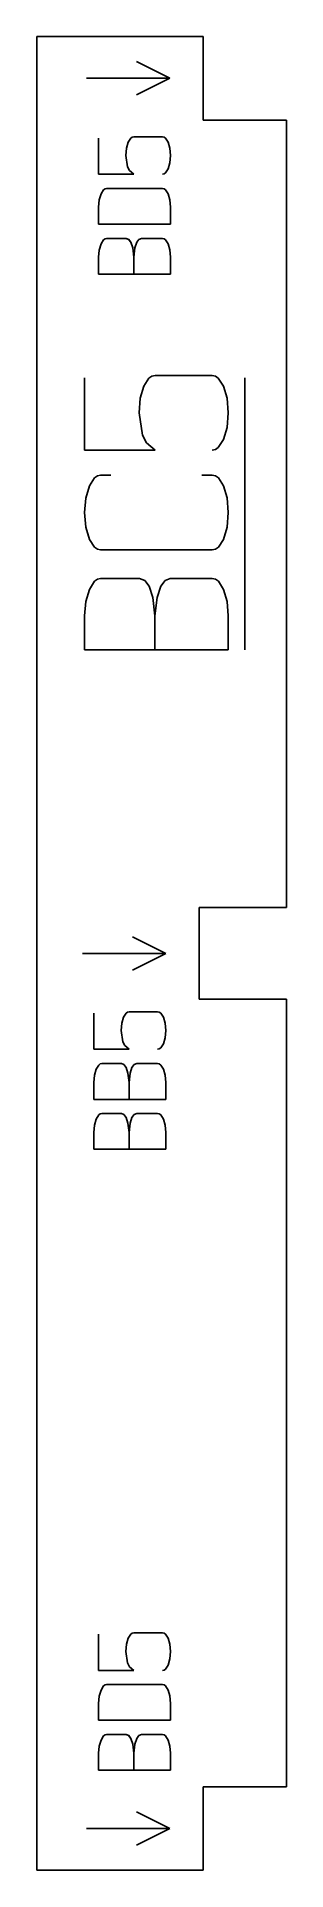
# Model space of a CAD drawing. Header units: millimetres. Extents: x -141 to -126, y -214 to -104.
import ezdxf

# ---------------------------------------------------------------- set-up
doc = ezdxf.new("R2010")
doc.units = ezdxf.units.MM
doc.layers.add('coding', color=2, linetype='Continuous')

msp = doc.modelspace()

# ---------------------------------------------------------------- linework, layer by layer
for p, q in [((-141.45, -103.94), (-131.45, -103.94)), ((-141.45, -213.94), (-141.45, -103.94)), ((-131.45, -103.94), (-131.45, -108.94)), ((-131.45, -108.94), (-126.45, -108.94)), ((-126.45, -108.94), (-126.45, -156.19)), ((-126.45, -156.19), (-131.7, -156.19)), ((-131.7, -156.19), (-131.7, -161.69)), ((-131.7, -161.69), (-126.45, -161.69)), ((-126.45, -161.69), (-126.45, -208.94)), ((-126.45, -208.94), (-131.45, -208.94)), ((-131.45, -208.94), (-131.45, -213.94)), ((-131.45, -213.94), (-141.45, -213.94))]:
    msp.add_line(p, q)
at = {"layer": 'coding'}
for p, q in [((-135.45, -105.44), (-133.45, -106.44)), ((-138.45, -106.44), (-133.45, -106.44)), ((-135.45, -107.44), (-133.45, -106.44)), ((-135.71, -109.96), (-135.8, -110.02)), ((-135.8, -110.02), (-135.71, -109.96)), ((-135.61, -109.94), (-135.71, -109.96)), ((-135.71, -109.96), (-135.61, -109.94)), ((-133.9, -109.94), (-135.61, -109.94)), ((-135.61, -109.94), (-133.9, -109.94)), ((-133.8, -109.96), (-133.9, -109.94)), ((-133.9, -109.94), (-133.8, -109.96)), ((-133.72, -110.02), (-133.8, -109.96)), ((-133.8, -109.96), (-133.72, -110.02)), ((-137.73, -112.19), (-137.73, -110.02)), ((-137.73, -110.02), (-137.73, -112.19)), ((-136.06, -110.62), (-136.09, -111.07)), ((-136.09, -111.07), (-136.06, -110.62)), ((-136.09, -111.07), (-135.99, -111.74)), ((-135.99, -111.74), (-136.09, -111.07)), ((-135.95, -110.26), (-136.06, -110.62)), ((-136.06, -110.62), (-135.95, -110.26)), ((-135.8, -110.02), (-135.95, -110.26)), ((-135.95, -110.26), (-135.8, -110.02)), ((-133.56, -110.26), (-133.72, -110.02)), ((-133.72, -110.02), (-133.56, -110.26)), ((-133.46, -110.62), (-133.56, -110.26)), ((-133.56, -110.26), (-133.46, -110.62)), ((-133.46, -110.62), (-133.42, -111.07)), ((-133.42, -111.07), (-133.46, -111.51)), ((-135.61, -112.19), (-137.73, -112.19)), ((-137.73, -112.19), (-135.61, -112.19)), ((-135.99, -111.74), (-135.87, -111.97)), ((-135.87, -111.97), (-135.99, -111.74)), ((-135.87, -111.97), (-135.61, -112.19)), ((-135.61, -112.19), (-135.87, -111.97)), ((-133.8, -112.17), (-133.9, -112.19)), ((-133.9, -112.19), (-133.8, -112.17)), ((-133.72, -112.11), (-133.8, -112.17)), ((-133.8, -112.17), (-133.72, -112.11)), ((-133.56, -111.87), (-133.72, -112.11)), ((-133.72, -112.11), (-133.56, -111.87)), ((-133.46, -111.51), (-133.56, -111.87)), ((-133.56, -111.87), (-133.46, -111.51)), ((-137.58, -113.37), (-137.43, -113.13)), ((-137.43, -113.13), (-137.58, -113.37)), ((-137.43, -113.13), (-137.34, -113.06)), ((-137.34, -113.06), (-137.43, -113.13)), ((-137.34, -113.06), (-137.25, -113.04)), ((-137.25, -113.04), (-137.34, -113.06)), ((-137.25, -113.04), (-133.9, -113.04)), ((-133.9, -113.04), (-137.25, -113.04)), ((-133.9, -113.04), (-133.8, -113.06)), ((-133.8, -113.06), (-133.9, -113.04)), ((-133.8, -113.06), (-133.72, -113.13)), ((-133.72, -113.13), (-133.8, -113.06)), ((-133.72, -113.13), (-133.56, -113.37)), ((-133.56, -113.37), (-133.72, -113.13)), ((-137.73, -114.17), (-137.69, -113.73)), ((-137.69, -113.73), (-137.73, -114.17)), ((-137.73, -115.19), (-137.73, -114.17)), ((-137.73, -114.17), (-137.73, -115.19)), ((-137.69, -113.73), (-137.58, -113.37)), ((-137.58, -113.37), (-137.69, -113.73)), ((-133.56, -113.37), (-133.45, -113.72)), ((-133.45, -113.72), (-133.56, -113.37)), ((-133.45, -113.72), (-133.42, -114.17)), ((-133.42, -114.17), (-133.45, -113.72)), ((-133.42, -114.17), (-133.42, -115.19)), ((-133.42, -115.19), (-133.42, -114.17)), ((-133.42, -115.19), (-137.73, -115.19)), ((-137.73, -115.19), (-133.42, -115.19)), ((-137.58, -116.37), (-137.69, -116.74)), ((-137.69, -116.74), (-137.58, -116.37)), ((-137.43, -116.12), (-137.58, -116.37)), ((-137.58, -116.37), (-137.43, -116.12)), ((-137.34, -116.06), (-137.43, -116.12)), ((-137.43, -116.12), (-137.34, -116.06)), ((-137.25, -116.04), (-137.34, -116.06)), ((-137.34, -116.06), (-137.25, -116.04)), ((-136.08, -116.04), (-137.25, -116.04)), ((-137.25, -116.04), (-136.08, -116.04)), ((-135.93, -116.1), (-136.08, -116.04)), ((-136.08, -116.04), (-135.92, -116.1)), ((-135.79, -116.27), (-135.93, -116.1)), ((-135.92, -116.1), (-135.79, -116.27)), ((-135.68, -116.61), (-135.79, -116.27)), ((-135.79, -116.27), (-135.68, -116.61)), ((-135.55, -116.61), (-135.44, -116.27)), ((-135.44, -116.27), (-135.55, -116.61)), ((-135.44, -116.27), (-135.31, -116.1)), ((-135.31, -116.1), (-135.44, -116.27)), ((-135.31, -116.1), (-135.16, -116.04)), ((-135.16, -116.04), (-135.31, -116.1)), ((-135.16, -116.04), (-133.9, -116.04)), ((-133.9, -116.04), (-135.16, -116.04)), ((-133.9, -116.04), (-133.8, -116.06)), ((-133.8, -116.06), (-133.9, -116.04)), ((-133.8, -116.06), (-133.71, -116.12)), ((-133.71, -116.12), (-133.8, -116.06)), ((-133.71, -116.12), (-133.56, -116.37)), ((-133.56, -116.37), (-133.71, -116.12)), ((-133.56, -116.37), (-133.45, -116.73)), ((-133.45, -116.73), (-133.56, -116.37)), ((-137.69, -116.74), (-137.73, -117.17)), ((-137.73, -117.17), (-137.69, -116.74)), ((-137.73, -117.17), (-137.73, -118.18)), ((-137.73, -118.18), (-137.73, -117.17)), ((-135.62, -117.17), (-135.68, -116.61)), ((-135.68, -116.61), (-135.62, -117.17)), ((-135.62, -117.17), (-135.55, -116.61)), ((-135.55, -116.61), (-135.62, -117.17)), ((-135.62, -118.18), (-135.62, -117.17)), ((-135.62, -117.17), (-135.62, -118.18)), ((-133.45, -116.73), (-133.42, -117.17)), ((-133.42, -117.17), (-133.45, -116.73)), ((-133.42, -117.17), (-133.42, -118.18)), ((-133.42, -118.18), (-133.42, -117.17)), ((-137.73, -118.18), (-133.42, -118.18)), ((-135.62, -118.18), (-137.73, -118.18)), ((-133.42, -118.18), (-135.62, -118.18)), ((-134.53, -124.3), (-134.71, -124.42)), ((-134.34, -124.26), (-134.53, -124.3)), ((-130.92, -124.26), (-134.34, -124.26)), ((-130.72, -124.3), (-130.92, -124.26)), ((-130.55, -124.42), (-130.72, -124.3)), ((-138.57, -124.41), (-138.57, -128.75)), ((-135.02, -124.9), (-135.23, -125.62)), ((-134.71, -124.42), (-135.02, -124.9)), ((-130.24, -124.9), (-130.55, -124.42)), ((-130.02, -125.62), (-130.24, -124.9)), ((-128.95, -140.73), (-128.95, -124.41)), ((-135.3, -126.5), (-135.23, -125.62)), ((-130.02, -125.62), (-129.95, -126.5)), ((-135.1, -127.85), (-135.3, -126.5)), ((-130.24, -128.11), (-130.02, -127.39)), ((-129.95, -126.5), (-130.02, -127.39)), ((-135.1, -127.85), (-134.85, -128.31)), ((-134.34, -128.75), (-134.85, -128.31)), ((-130.55, -128.59), (-130.72, -128.71)), ((-130.24, -128.11), (-130.55, -128.59)), ((-134.34, -128.75), (-138.57, -128.75)), ((-130.72, -128.71), (-130.92, -128.75)), ((-138.5, -131.62), (-138.28, -130.89)), ((-137.97, -130.4), (-138.28, -130.89)), ((-137.97, -130.4), (-137.8, -130.28)), ((-137.8, -130.28), (-137.61, -130.24)), ((-137.61, -130.24), (-137, -130.24)), ((-130.92, -130.24), (-131.53, -130.24)), ((-130.72, -130.28), (-130.92, -130.24)), ((-130.54, -130.4), (-130.72, -130.28)), ((-130.23, -130.89), (-130.54, -130.4)), ((-130.02, -131.6), (-130.23, -130.89)), ((-138.5, -131.62), (-138.57, -132.49)), ((-129.95, -132.49), (-130.02, -131.6)), ((-138.5, -133.36), (-138.57, -132.49)), ((-129.95, -132.49), (-130.02, -133.37)), ((-138.28, -134.1), (-138.5, -133.36)), ((-137.98, -134.57), (-138.28, -134.1)), ((-130.54, -134.57), (-130.23, -134.1)), ((-130.02, -133.37), (-130.23, -134.1)), ((-137.8, -134.69), (-137.98, -134.57)), ((-137.61, -134.73), (-137.8, -134.69)), ((-130.92, -134.73), (-137.61, -134.73)), ((-130.92, -134.73), (-130.72, -134.69)), ((-130.72, -134.69), (-130.54, -134.57)), ((-138.5, -137.83), (-138.28, -137.11)), ((-138.28, -137.11), (-137.97, -136.61)), ((-137.97, -136.61), (-137.8, -136.48)), ((-137.8, -136.48), (-137.61, -136.44)), ((-137.61, -136.44), (-135.27, -136.44)), ((-134.96, -136.56), (-135.27, -136.44)), ((-134.96, -136.56), (-134.69, -136.91)), ((-134.69, -136.91), (-134.48, -137.59)), ((-134.21, -137.58), (-134, -136.91)), ((-134, -136.91), (-133.73, -136.56)), ((-133.73, -136.56), (-133.43, -136.44)), ((-133.43, -136.44), (-130.92, -136.44)), ((-130.72, -136.48), (-130.92, -136.44)), ((-130.54, -136.61), (-130.72, -136.48)), ((-130.23, -137.11), (-130.54, -136.61)), ((-130.23, -137.11), (-130.02, -137.83)), ((-138.57, -138.69), (-138.5, -137.83)), ((-134.48, -137.59), (-134.35, -138.69)), ((-134.21, -137.58), (-134.35, -138.69)), ((-130.02, -137.83), (-129.95, -138.69)), ((-138.57, -140.73), (-138.57, -138.69)), ((-134.35, -138.69), (-134.35, -140.73)), ((-129.95, -140.73), (-129.95, -138.69)), ((-138.57, -140.73), (-134.35, -140.73)), ((-134.35, -140.73), (-129.95, -140.73)), ((-135.7, -157.94), (-133.7, -158.94)), ((-138.7, -158.94), (-133.7, -158.94)), ((-135.7, -159.94), (-133.7, -158.94)), ((-138.01, -164.69), (-138.01, -162.52)), ((-138.01, -162.52), (-138.01, -164.69)), ((-136.24, -162.76), (-136.34, -163.12)), ((-136.34, -163.12), (-136.24, -162.76)), ((-136.08, -162.52), (-136.24, -162.76)), ((-136.24, -162.76), (-136.08, -162.52)), ((-135.99, -162.46), (-136.08, -162.52)), ((-136.08, -162.52), (-135.99, -162.46)), ((-135.9, -162.44), (-135.99, -162.46)), ((-135.99, -162.46), (-135.9, -162.44)), ((-134.19, -162.44), (-135.9, -162.44)), ((-135.9, -162.44), (-134.19, -162.44)), ((-134.09, -162.46), (-134.19, -162.44)), ((-134.19, -162.44), (-134.09, -162.46)), ((-134, -162.52), (-134.09, -162.46)), ((-134.09, -162.46), (-134, -162.52)), ((-133.84, -162.76), (-134, -162.52)), ((-134, -162.52), (-133.84, -162.76)), ((-133.74, -163.12), (-133.84, -162.76)), ((-133.84, -162.76), (-133.74, -163.12)), ((-136.34, -163.12), (-136.38, -163.57)), ((-136.38, -163.57), (-136.34, -163.12)), ((-136.38, -163.57), (-136.28, -164.24)), ((-136.28, -164.24), (-136.38, -163.57)), ((-133.74, -163.12), (-133.7, -163.57)), ((-133.7, -163.57), (-133.74, -164.01)), ((-135.9, -164.69), (-138.01, -164.69)), ((-138.01, -164.69), (-135.9, -164.69)), ((-136.28, -164.24), (-136.15, -164.47)), ((-136.15, -164.47), (-136.28, -164.24)), ((-136.15, -164.47), (-135.9, -164.69)), ((-135.9, -164.69), (-136.15, -164.47)), ((-134.09, -164.67), (-134.19, -164.69)), ((-134.19, -164.69), (-134.09, -164.67)), ((-134, -164.61), (-134.09, -164.67)), ((-134.09, -164.67), (-134, -164.61)), ((-133.84, -164.37), (-134, -164.61)), ((-134, -164.61), (-133.84, -164.37)), ((-133.74, -164.01), (-133.84, -164.37)), ((-133.84, -164.37), (-133.74, -164.01)), ((-137.87, -165.88), (-137.98, -166.24)), ((-137.98, -166.24), (-137.87, -165.88)), ((-137.71, -165.63), (-137.87, -165.88)), ((-137.87, -165.88), (-137.71, -165.63)), ((-137.63, -165.56), (-137.71, -165.63)), ((-137.71, -165.63), (-137.63, -165.56)), ((-137.53, -165.54), (-137.63, -165.56)), ((-137.63, -165.56), (-137.53, -165.54)), ((-136.36, -165.54), (-137.53, -165.54)), ((-137.53, -165.54), (-136.36, -165.54)), ((-136.21, -165.6), (-136.36, -165.54)), ((-136.36, -165.54), (-136.21, -165.6)), ((-136.07, -165.78), (-136.21, -165.6)), ((-136.21, -165.6), (-136.07, -165.78)), ((-135.97, -166.12), (-136.07, -165.78)), ((-136.07, -165.78), (-135.97, -166.12)), ((-135.83, -166.11), (-135.73, -165.78)), ((-135.73, -165.78), (-135.83, -166.11)), ((-135.73, -165.78), (-135.59, -165.6)), ((-135.59, -165.6), (-135.73, -165.78)), ((-135.59, -165.6), (-135.44, -165.54)), ((-135.44, -165.54), (-135.59, -165.6)), ((-135.44, -165.54), (-134.19, -165.54)), ((-134.19, -165.54), (-135.44, -165.54)), ((-134.19, -165.54), (-134.09, -165.56)), ((-134.09, -165.56), (-134.19, -165.54)), ((-134.09, -165.56), (-134, -165.63)), ((-134, -165.63), (-134.09, -165.56)), ((-134, -165.63), (-133.84, -165.88)), ((-133.84, -165.88), (-134, -165.63)), ((-133.84, -165.88), (-133.74, -166.24)), ((-133.74, -166.24), (-133.84, -165.88)), ((-137.98, -166.24), (-138.01, -166.67)), ((-138.01, -166.67), (-137.98, -166.24)), ((-138.01, -166.67), (-138.01, -167.69)), ((-138.01, -167.69), (-138.01, -166.67)), ((-135.9, -166.67), (-135.97, -166.12)), ((-135.97, -166.12), (-135.9, -166.67)), ((-135.9, -166.67), (-135.83, -166.11)), ((-135.83, -166.11), (-135.9, -166.67)), ((-135.9, -167.69), (-135.9, -166.67)), ((-135.9, -166.67), (-135.9, -167.69)), ((-133.74, -166.24), (-133.7, -166.67)), ((-133.7, -166.67), (-133.74, -166.24)), ((-133.7, -166.67), (-133.7, -167.69)), ((-133.7, -167.69), (-133.7, -166.67)), ((-138.01, -167.69), (-133.7, -167.69)), ((-135.9, -167.69), (-138.01, -167.69)), ((-133.7, -167.69), (-135.9, -167.69)), ((-137.98, -169.24), (-138.01, -169.67)), ((-138.01, -169.67), (-137.98, -169.24)), ((-137.87, -168.87), (-137.98, -169.24)), ((-137.98, -169.24), (-137.87, -168.87)), ((-137.71, -168.62), (-137.87, -168.87)), ((-137.87, -168.87), (-137.71, -168.62)), ((-137.63, -168.56), (-137.71, -168.62)), ((-137.71, -168.62), (-137.63, -168.56)), ((-137.53, -168.54), (-137.63, -168.56)), ((-137.63, -168.56), (-137.53, -168.54)), ((-136.36, -168.54), (-137.53, -168.54)), ((-137.53, -168.54), (-136.36, -168.54)), ((-136.21, -168.6), (-136.36, -168.54)), ((-136.36, -168.54), (-136.21, -168.6)), ((-136.07, -168.77), (-136.21, -168.6)), ((-136.21, -168.6), (-136.07, -168.77)), ((-135.97, -169.11), (-136.07, -168.77)), ((-136.07, -168.77), (-135.97, -169.11)), ((-135.9, -169.67), (-135.97, -169.11)), ((-135.97, -169.11), (-135.9, -169.67)), ((-135.9, -169.67), (-135.83, -169.11)), ((-135.83, -169.11), (-135.9, -169.67)), ((-135.83, -169.11), (-135.73, -168.77)), ((-135.73, -168.77), (-135.83, -169.11)), ((-135.73, -168.77), (-135.59, -168.6)), ((-135.59, -168.6), (-135.73, -168.77)), ((-135.59, -168.6), (-135.44, -168.54)), ((-135.44, -168.54), (-135.59, -168.6)), ((-135.44, -168.54), (-134.19, -168.54)), ((-134.19, -168.54), (-135.44, -168.54)), ((-134.19, -168.54), (-134.09, -168.56)), ((-134.09, -168.56), (-134.19, -168.54)), ((-134.09, -168.56), (-134, -168.62)), ((-134, -168.62), (-134.09, -168.56)), ((-134, -168.62), (-133.84, -168.87)), ((-133.84, -168.87), (-134, -168.62)), ((-133.84, -168.87), (-133.74, -169.23)), ((-133.74, -169.23), (-133.84, -168.87)), ((-133.74, -169.23), (-133.7, -169.67)), ((-133.7, -169.67), (-133.74, -169.23)), ((-138.01, -169.67), (-138.01, -170.68)), ((-138.01, -170.68), (-138.01, -169.67)), ((-135.9, -170.68), (-135.9, -169.67)), ((-135.9, -169.67), (-135.9, -170.68)), ((-133.7, -169.67), (-133.7, -170.68)), ((-133.7, -170.68), (-133.7, -169.67)), ((-138.01, -170.68), (-133.7, -170.68)), ((-135.9, -170.68), (-138.01, -170.68)), ((-133.7, -170.68), (-135.9, -170.68)), ((-137.73, -201.95), (-137.73, -199.77)), ((-137.73, -199.77), (-137.73, -201.95)), ((-135.95, -200.02), (-136.06, -200.38)), ((-136.06, -200.38), (-135.95, -200.02)), ((-135.8, -199.78), (-135.95, -200.02)), ((-135.95, -200.02), (-135.8, -199.78)), ((-135.71, -199.72), (-135.8, -199.78)), ((-135.8, -199.78), (-135.71, -199.72)), ((-135.61, -199.7), (-135.71, -199.72)), ((-135.71, -199.72), (-135.61, -199.7)), ((-133.9, -199.7), (-135.61, -199.7)), ((-135.61, -199.7), (-133.9, -199.7)), ((-133.8, -199.72), (-133.9, -199.7)), ((-133.9, -199.7), (-133.8, -199.72)), ((-133.72, -199.78), (-133.8, -199.72)), ((-133.8, -199.72), (-133.72, -199.78)), ((-133.56, -200.02), (-133.72, -199.78)), ((-133.72, -199.78), (-133.56, -200.02)), ((-133.46, -200.38), (-133.56, -200.02)), ((-133.56, -200.02), (-133.46, -200.38)), ((-136.06, -200.38), (-136.09, -200.82)), ((-136.09, -200.82), (-136.06, -200.38)), ((-136.09, -200.82), (-135.99, -201.5)), ((-135.99, -201.5), (-136.09, -200.82)), ((-133.46, -201.26), (-133.56, -201.63)), ((-133.56, -201.63), (-133.46, -201.26)), ((-133.46, -200.38), (-133.42, -200.82)), ((-133.42, -200.82), (-133.46, -201.26)), ((-135.61, -201.95), (-137.73, -201.95)), ((-137.73, -201.95), (-135.61, -201.95)), ((-135.99, -201.5), (-135.87, -201.73)), ((-135.87, -201.73), (-135.99, -201.5)), ((-135.87, -201.73), (-135.61, -201.95)), ((-135.61, -201.95), (-135.87, -201.73)), ((-133.8, -201.93), (-133.9, -201.95)), ((-133.9, -201.95), (-133.8, -201.93)), ((-133.72, -201.87), (-133.8, -201.93)), ((-133.8, -201.93), (-133.72, -201.87)), ((-133.56, -201.63), (-133.72, -201.87)), ((-133.72, -201.87), (-133.56, -201.63)), ((-137.73, -203.93), (-137.69, -203.49)), ((-137.69, -203.49), (-137.73, -203.93)), ((-137.69, -203.49), (-137.58, -203.13)), ((-137.58, -203.13), (-137.69, -203.49)), ((-137.58, -203.13), (-137.43, -202.88)), ((-137.43, -202.88), (-137.58, -203.13)), ((-137.43, -202.88), (-137.34, -202.82)), ((-137.34, -202.82), (-137.43, -202.88)), ((-137.34, -202.82), (-137.25, -202.8)), ((-137.25, -202.8), (-137.34, -202.82)), ((-137.25, -202.8), (-133.9, -202.8)), ((-133.9, -202.8), (-137.25, -202.8)), ((-133.9, -202.8), (-133.8, -202.82)), ((-133.8, -202.82), (-133.9, -202.8)), ((-133.8, -202.82), (-133.72, -202.88)), ((-133.72, -202.88), (-133.8, -202.82)), ((-133.72, -202.88), (-133.56, -203.13)), ((-133.56, -203.13), (-133.72, -202.88)), ((-133.56, -203.13), (-133.45, -203.48)), ((-133.45, -203.48), (-133.56, -203.13)), ((-133.45, -203.48), (-133.42, -203.93)), ((-133.42, -203.93), (-133.45, -203.48)), ((-137.73, -204.94), (-137.73, -203.93)), ((-137.73, -203.93), (-137.73, -204.94)), ((-133.42, -203.93), (-133.42, -204.94)), ((-133.42, -204.94), (-133.42, -203.93)), ((-133.42, -204.94), (-137.73, -204.94)), ((-137.73, -204.94), (-133.42, -204.94)), ((-137.69, -206.49), (-137.73, -206.92)), ((-137.73, -206.92), (-137.69, -206.49)), ((-137.58, -206.13), (-137.69, -206.49)), ((-137.69, -206.49), (-137.58, -206.13)), ((-137.43, -205.88), (-137.58, -206.13)), ((-137.58, -206.13), (-137.43, -205.88)), ((-137.34, -205.82), (-137.43, -205.88)), ((-137.43, -205.88), (-137.34, -205.82)), ((-137.25, -205.8), (-137.34, -205.82)), ((-137.34, -205.82), (-137.25, -205.8)), ((-136.08, -205.8), (-137.25, -205.8)), ((-137.25, -205.8), (-136.08, -205.8)), ((-135.93, -205.86), (-136.08, -205.8)), ((-136.08, -205.8), (-135.92, -205.86)), ((-135.79, -206.03), (-135.93, -205.86)), ((-135.92, -205.86), (-135.79, -206.03)), ((-135.68, -206.37), (-135.79, -206.03)), ((-135.79, -206.03), (-135.68, -206.37)), ((-135.62, -206.92), (-135.68, -206.37)), ((-135.68, -206.37), (-135.62, -206.92)), ((-135.62, -206.92), (-135.55, -206.37)), ((-135.55, -206.37), (-135.62, -206.92)), ((-135.55, -206.37), (-135.44, -206.03)), ((-135.44, -206.03), (-135.55, -206.37)), ((-135.44, -206.03), (-135.31, -205.86)), ((-135.31, -205.86), (-135.44, -206.03)), ((-135.31, -205.86), (-135.16, -205.8)), ((-135.16, -205.8), (-135.31, -205.86)), ((-135.16, -205.8), (-133.9, -205.8)), ((-133.9, -205.8), (-135.16, -205.8)), ((-133.9, -205.8), (-133.8, -205.82)), ((-133.8, -205.82), (-133.9, -205.8)), ((-133.8, -205.82), (-133.71, -205.88)), ((-133.71, -205.88), (-133.8, -205.82)), ((-133.71, -205.88), (-133.56, -206.13)), ((-133.56, -206.13), (-133.71, -205.88)), ((-133.56, -206.13), (-133.45, -206.49)), ((-133.45, -206.49), (-133.56, -206.13)), ((-133.45, -206.49), (-133.42, -206.92)), ((-133.42, -206.92), (-133.45, -206.49)), ((-137.73, -206.92), (-137.73, -207.94)), ((-137.73, -207.94), (-137.73, -206.92)), ((-135.62, -207.94), (-135.62, -206.92)), ((-135.62, -206.92), (-135.62, -207.94)), ((-133.42, -206.92), (-133.42, -207.94)), ((-133.42, -207.94), (-133.42, -206.92)), ((-137.73, -207.94), (-133.42, -207.94)), ((-135.62, -207.94), (-137.73, -207.94)), ((-133.42, -207.94), (-135.62, -207.94)), ((-135.45, -210.44), (-133.45, -211.44)), ((-138.45, -211.44), (-133.45, -211.44)), ((-135.45, -212.44), (-133.45, -211.44))]:
    msp.add_line(p, q, dxfattribs=at)

doc.saveas('drawing.dxf')
